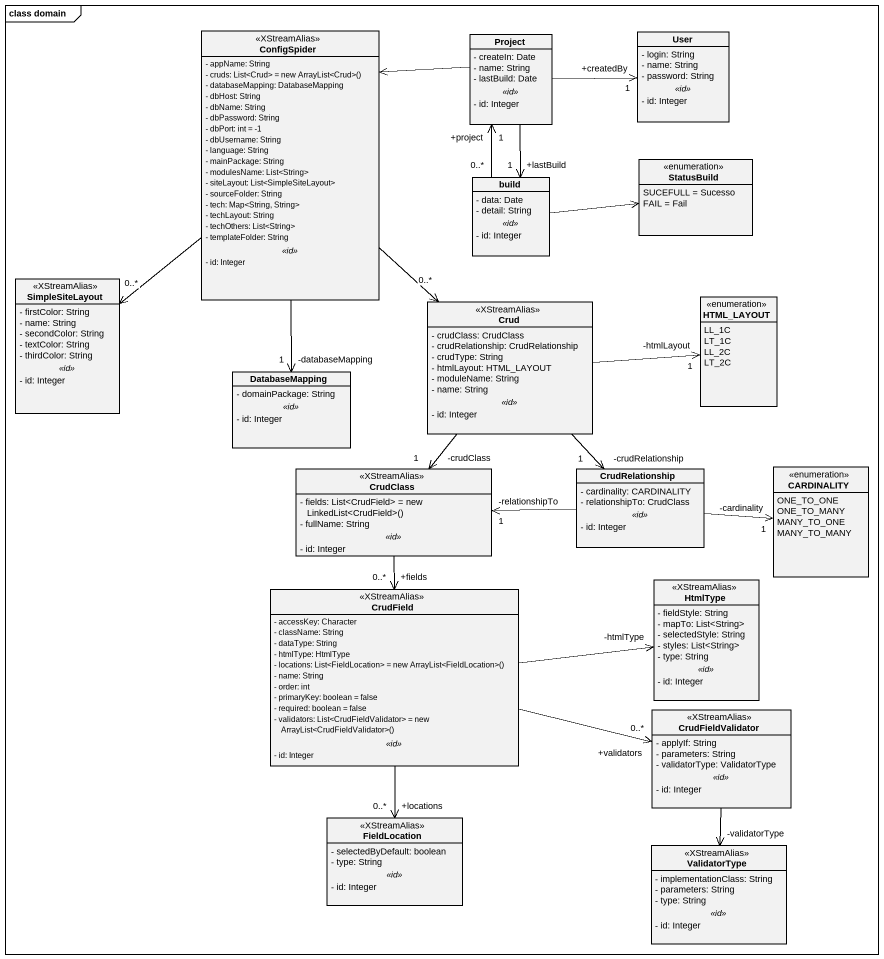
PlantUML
@startuml
mainframe class domain
hide circle
hide empty members
skinparam classAttributeIconSize 0
class ConfigSpider <<XStreamAlias>> {
  - appName: String
  {field} - cruds: List<Crud> = new ArrayList<Crud>()
  - databaseMapping: DatabaseMapping
  - dbHost: String
  - dbName: String
  - dbPassword: String
  - dbPort: int = -1
  - dbUsername: String
  - language: String
  - mainPackage: String
  - modulesName: List<String>
  - siteLayout: List<SimpleSiteLayout>
  - sourceFolder: String
  - tech: Map<String, String>
  - techLayout: String
  - techOthers: List<String>
  - templateFolder: String
  .. <<id>> ..
  - id: Integer
}
class User {
  - login: String
  - name: String
  - password: String
  .. <<id>> ..
  - id: Integer
}
class Project {
  - createIn: Date
  - name: String
  - lastBuild: Date
  .. <<id>> ..
  - id: Integer
}
class build {
  - data: Date
  - detail: String
  .. <<id>> ..
  - id: Integer
}
enum StatusBuild {
  SUCEFULL = Sucesso
  FAIL = Fail
}
class SimpleSiteLayout <<XStreamAlias>> {
  - firstColor: String
  - name: String
  - secondColor: String
  - textColor: String
  - thirdColor: String
  .. <<id>> ..
  - id: Integer
}
class Crud <<XStreamAlias>> {
  - crudClass: CrudClass
  - crudRelationship: CrudRelationship
  - crudType: String
  - htmlLayout: HTML_LAYOUT
  - moduleName: String
  - name: String
  .. <<id>> ..
  - id: Integer
}
enum HTML_LAYOUT {
  LL_1C
  LT_1C
  LL_2C
  LT_2C
}
class DatabaseMapping {
  - domainPackage: String
  .. <<id>> ..
  - id: Integer
}
class CrudClass <<XStreamAlias>> {
  {field} - fields: List<CrudField> = new LinkedList<CrudField>()
  - fullName: String
  .. <<id>> ..
  - id: Integer
}
class CrudRelationship {
  - cardinality: CARDINALITY
  - relationshipTo: CrudClass
  .. <<id>> ..
  - id: Integer
}
enum CARDINALITY {
  ONE_TO_ONE
  ONE_TO_MANY
  MANY_TO_ONE
  MANY_TO_MANY
}
class CrudField <<XStreamAlias>> {
  - accessKey: Character
  - className: String
  - dataType: String
  - htmlType: HtmlType
  {field} - locations: List<FieldLocation> = new ArrayList<FieldLocation>()
  - name: String
  - order: int
  - primaryKey: boolean = false
  - required: boolean = false
  {field} - validators: List<CrudFieldValidator> = new ArrayList<CrudFieldValidator>()
  .. <<id>> ..
  - id: Integer
}
class HtmlType <<XStreamAlias>> {
  - fieldStyle: String
  - mapTo: List<String>
  - selectedStyle: String
  - styles: List<String>
  - type: String
  .. <<id>> ..
  - id: Integer
}
class CrudFieldValidator <<XStreamAlias>> {
  - applyIf: String
  - parameters: String
  - validatorType: ValidatorType
  .. <<id>> ..
  - id: Integer
}
class FieldLocation <<XStreamAlias>> {
  - selectedByDefault: boolean
  - type: String
  .. <<id>> ..
  - id: Integer
}
class ValidatorType <<XStreamAlias>> {
  - implementationClass: String
  - parameters: String
  - type: String
  .. <<id>> ..
  - id: Integer
}
ConfigSpider --> "0..*" SimpleSiteLayout
ConfigSpider --> "0..*" Crud
ConfigSpider --> "-databaseMapping\n1" DatabaseMapping
Project -left-> ConfigSpider
Project -right-> "+createdBy\n1" User
Project --> "+lastBuild\n1" build
build "0..*" -up-> "+project\n1" Project
build -right-> StatusBuild
Crud -right-> "-htmlLayout\n1" HTML_LAYOUT
Crud --> "-crudClass\n1" CrudClass
Crud --> "-crudRelationship\n1" CrudRelationship
CrudClass --> "+fields\n0..*" CrudField
CrudRelationship -left-> "-relationshipTo\n1" CrudClass
CrudRelationship -right-> "-cardinality\n1" CARDINALITY
CrudField -right-> "-htmlType" HtmlType
CrudField -right-> "+validators\n0..*" CrudFieldValidator
CrudField --> "+locations\n0..*" FieldLocation
CrudFieldValidator --> "-validatorType" ValidatorType
@enduml
